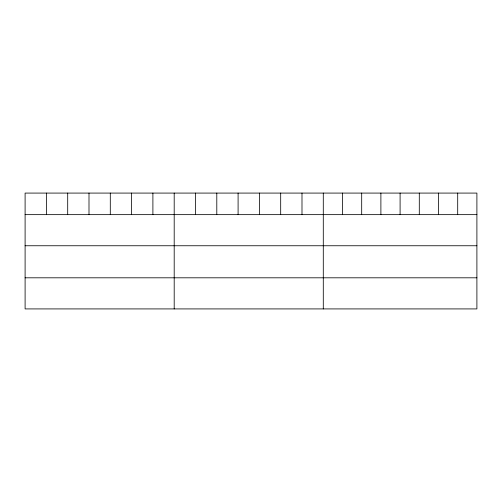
<?xml version="1.0" encoding="UTF-8"?>
<svg xmlns="http://www.w3.org/2000/svg" width="502" height="502" viewBox="0 0 502 502"><rect width="100%" height="100%" fill="white"/><g stroke="black" fill="none" stroke-linecap="round" stroke-linejoin="round"><path stroke-width="0.75" d="M476.9 214.643L476.9 308.918L25.1 308.918L25.1 193.082L476.9 193.082L476.9 214.643L25.1 214.643M25.1 245.754L476.9 245.754M25.1 277.807L476.9 277.807M457.698 193.082L457.698 214.643M438.497 193.082L438.497 214.643M419.296 193.082L419.296 214.643M400.094 193.082L400.094 214.643M380.892 193.082L380.892 214.643M361.691 193.082L361.691 214.643M342.489 193.082L342.489 214.643M323.288 193.082L323.288 308.918M301.991 193.082L301.991 214.643M280.687 193.082L280.687 214.643M259.39 193.082L259.39 214.643M238.092 193.082L238.092 214.643M216.795 193.082L216.795 214.643M195.491 193.082L195.491 214.643M174.194 193.082L174.194 308.918M152.897 193.082L152.897 214.643M131.593 193.082L131.593 214.643M110.296 193.082L110.296 214.643M88.998 193.082L88.998 214.643M67.701 193.082L67.701 214.643M46.397 193.082L46.397 214.643"/></g></svg>
